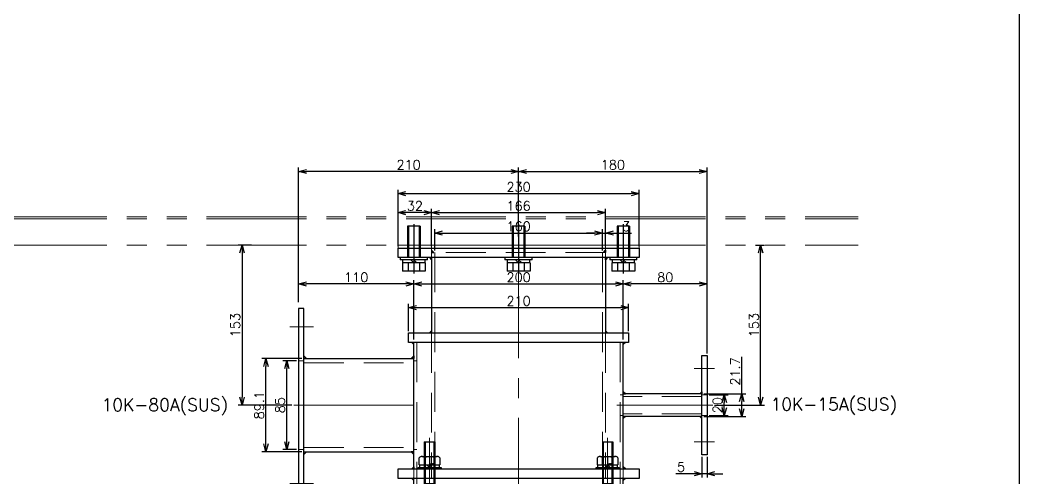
# Model space of a CAD drawing. Header units: millimetres. Extents: x -16130 to 36813, y -8099 to 27484.
# Drawn here: x 20793 to 21747, y 15764 to 16202 of the extents above; entities that cross this region are included whole.
import ezdxf

# ---------------------------------------------------------------- set-up
doc = ezdxf.new("R2010")
doc.units = ezdxf.units.MM
doc.header["$LTSCALE"] = 6
doc.header["$PDMODE"] = 99
doc.header["$PDSIZE"] = 1
for name, pattern in [('CENTER2', [28.575, 19.05, -3.175, 3.175, -3.175]), ('HIDDEN', [9.525, 6.35, -3.175]), ('PHANTOM2', [31.75, 15.875, -3.175, 3.175, -3.175, 3.175, -3.175])]:
    doc.linetypes.add(name, pattern=pattern)
for name, color, linetype, lineweight in [('01_NORMAL', 7, 'Continuous', 25), ('04_HIDDEN', 2, 'HIDDEN', 13), ('05_CENTER', 4, 'CENTER2', 13), ('06_PHANTOM', 2, 'PHANTOM2', 13), ('07_TEXT', 3, 'Continuous', 13), ('08_DIM', 3, 'Continuous', 13)]:
    doc.layers.add(name, color=color, linetype=linetype, lineweight=lineweight)
doc.layers.add('10_DRAFT', color=8, linetype='Continuous', lineweight=0, plot=False)
doc.styles.add('KSS_TXT', font='txt.shx', dxfattribs={"bigfont": 'extfont2.shx'})
doc.styles.add('KSS_TXT_L', font='txt.shx', dxfattribs={"height": 3, "bigfont": 'extfont2.shx'})
doc.dimstyles.new('KSS_DIM', dxfattribs={"dimtxt": 3, "dimasz": 2.5, "dimexe": 1.25, "dimexo": 0.625, "dimtad": 1, "dimdsep": 46, "dimtxsty": 'KSS_TXT', "dimblk": 'OPEN30', "dimcen": 0, "dimazin": 2, "dimtfac": 0.75, "dimtmove": 0, "dimatfit": 3, "dimldrblk": 'OPEN30', "dimfxl": 1, "dimtolj": 1, "dimarcsym": 0})

# ---------------------------------------------------------------- blocks, each defined once
blk = doc.blocks.new('A$C3C2B7007_1_1_1')
at = {"color": 0}
for p, q in [((-83, 531), (-83, 459)), ((83, 531), (83, 459)), ((-100, 330), (-100, 450)), ((100, 330), (100, 450)), ((-205, 434.55), (-100, 434.55)), ((175, 400.85), (100, 400.85)), ((175, 379.15), (100, 379.15)), ((-205, 345.45), (-100, 345.45)), ((-100, 313.2), (-100, 321)), ((100, 313.2), (100, 321)), ((-100, 313.2), (-70, 260)), ((100, 313.2), (70, 260)), ((-70, 230.08), (-70, 260)), ((70, 230.08), (70, 260))]:
    blk.add_line(p, q, dxfattribs=at)
for points in [[(-115, 540), (115, 540), (115, 531), (-115, 531)], [(-205, 482.5), (-210, 482.5), (-210, 297.5), (-205, 297.5)], [(105, 450), (-105, 450), (-105, 459), (105, 459)], [(175, 437.5), (180, 437.5), (180, 342.5), (175, 342.5)], [(115, 320), (-115, 320), (-115, 329), (115, 329)]]:
    blk.add_lwpolyline(points, close=True, dxfattribs=at)
at = {"color": 3}
for points in [[(-83, 536), (-81, 536), (-83, 538), (-83, 538)], [(83, 536), (81, 536), (83, 538), (83, 538)], [(-83, 531), (-85, 531), (-83, 529), (-83, 529)], [(83, 531), (85, 531), (83, 529), (83, 529)], [(-83, 459), (-85, 459), (-83, 461), (-83, 461)], [(83, 459), (85, 459), (83, 461), (83, 461)], [(-100, 450), (-102, 450), (-100, 448), (-100, 448)], [(100, 450), (102, 450), (100, 448), (100, 448)], [(-205, 434.55), (-202.5, 434.55), (-202.5, 434.55), (-205, 437.05)], [(-100, 434.55), (-102.5, 434.55), (-102.5, 434.55), (-100, 437.05)], [(100, 400.85), (102, 400.85), (100, 402.85), (100, 402.85)], [(175, 400.85), (173, 400.85), (175, 402.85), (175, 402.85)], [(100, 379.15), (102, 379.15), (100, 377.15), (100, 377.15)], [(175, 379.15), (173, 379.15), (175, 377.15), (175, 377.15)], [(-205, 345.45), (-202.5, 345.45), (-202.5, 345.45), (-205, 342.95)], [(-100, 345.45), (-102.5, 345.45), (-102.5, 345.45), (-100, 342.95)], [(-100, 329), (-102, 329), (-100, 331), (-100, 331)], [(100, 329), (102, 329), (100, 331), (100, 331)], [(-100, 320), (-102, 320), (-100, 318), (-100, 318)], [(100, 320), (102, 320), (100, 318), (100, 318)]]:
    blk.add_lwpolyline(points, close=True, dxfattribs=at)
at = {"layer": '04_HIDDEN'}
for p, q in [((83, 536), (-83, 536)), ((-80, 536), (-80, 320)), ((80, 536), (80, 320)), ((-83, 459), (-83, 320)), ((83, 459), (83, 320)), ((-97, 450), (-97, 313.99)), ((97, 450), (97, 313.99)), ((-205, 432.5), (-210, 432.5)), ((-205, 430.55), (-100, 430.55)), ((-100, 432.5), (-97, 432.5)), ((97, 400), (100, 400)), ((175, 398.35), (100, 398.35)), ((175, 400), (180, 400)), ((175, 381.65), (100, 381.65)), ((97, 380), (100, 380)), ((175, 380), (180, 380)), ((-205, 347.5), (-210, 347.5)), ((-205, 349.45), (-100, 349.45)), ((-100, 347.5), (-97, 347.5)), ((-100, 320), (-100, 329)), ((100, 320), (100, 329)), ((-83, 320), (83, 320)), ((-97, 313.99), (-67, 260.79)), ((97, 313.99), (67, 260.79)), ((-67, 260.79), (-67, 230.08)), ((67, 260.79), (67, 230.08)), ((-70, 243.5), (-67, 243.5)), ((70, 243.5), (67, 243.5)), ((-70, 231.52), (-67, 231.52)), ((-70, 230.08), (70, 230.08)), ((70, 231.52), (67, 231.52))]:
    blk.add_line(p, q, dxfattribs=at)
for points in [[(-83, 540), (-115, 540), (-115, 531), (-83, 531)], [(83, 540), (115, 540), (115, 531), (83, 531)]]:
    blk.add_lwpolyline(points, close=True, dxfattribs=at)
at = {"layer": '05_CENTER'}
for p, q in [((-100, 523.03), (-100, 547.72)), ((0, 549.2), (0, 140)), ((100, 523.03), (100, 547.72)), ((-195.89, 465), (-218.42, 465)), ((167.67, 425), (186.97, 425)), ((-214.62, 390), (-93.4, 390)), ((93.77, 390), (185.31, 390)), ((167.67, 355), (186.97, 355)), ((-85, 346.64), (-85, 314.32)), ((85, 346.64), (85, 314.32)), ((-195.89, 315), (-218.42, 315))]:
    blk.add_line(p, q, dxfattribs=at)
at = {"layer": '10_DRAFT'}
for p, q in [((-83, 540), (83, 540)), ((6, 140), (-6, 140))]:
    blk.add_line(p, q, dxfattribs=at)
blk = doc.blocks.new('_Open30')
at = {"color": 0, "linetype": 'ByBlock', "lineweight": -2}
for p, q in [((-1, 0.27), (0, 0)), ((0, 0), (-1, -0.27)), ((0, 0), (-1, 0))]:
    blk.add_line(p, q, dxfattribs=at)
blk = doc.blocks.new('*D3731')
at = {"layer": '08_DIM', "color": 0, "lineweight": -2, "transparency": 16777216}
for p, q in [((21058.77, 15933.28), (21058.77, 16061.01)), ((21261.27, 16057.26), (21066.27, 16057.26)), ((21268.77, 15994.99), (21268.77, 16061.01))]:
    blk.add_line(p, q, dxfattribs=at)
at = {"layer": 'Defpoints', "color": 0, "transparency": 16777216}
for p in [(21058.77, 16057.26), (21268.77, 15993.11), (21058.77, 15931.41)]:
    blk.add_point(p, dxfattribs=at)
at = {"layer": '08_DIM', "color": 0, "lineweight": -2, "transparency": 16777216, "xscale": 7.5, "yscale": 7.5, "zscale": 7.5, "rotation": 180}
blk.add_blockref('_Open30', (21058.77, 16057.26), dxfattribs=at)
at = {"layer": '08_DIM', "color": 0, "lineweight": -2, "transparency": 16777216, "xscale": 7.5, "yscale": 7.5, "zscale": 7.5}
blk.add_blockref('_Open30', (21268.77, 16057.26), dxfattribs=at)
at = {"layer": '08_DIM', "color": 0, "transparency": 16777216, "insert": (21163.77, 16063.64), "char_height": 9, "attachment_point": 5, "style": 'KSS_TXT'}
blk.add_mtext('\\A1;210', dxfattribs=at)
blk = doc.blocks.new('*D3732')
at = {"layer": '08_DIM', "color": 0, "lineweight": -2, "transparency": 16777216}
for p, q in [((21268.77, 15994.99), (21268.77, 16061.01)), ((21276.27, 16057.26), (21441.27, 16057.26)), ((21448.77, 15888.28), (21448.77, 16061.01))]:
    blk.add_line(p, q, dxfattribs=at)
at = {"layer": 'Defpoints', "color": 0, "transparency": 16777216}
for p in [(21448.77, 16057.26), (21268.77, 15993.11), (21448.77, 15886.41)]:
    blk.add_point(p, dxfattribs=at)
at = {"layer": '08_DIM', "color": 0, "lineweight": -2, "transparency": 16777216, "xscale": 7.5, "yscale": 7.5, "zscale": 7.5, "rotation": 180}
blk.add_blockref('_Open30', (21268.77, 16057.26), dxfattribs=at)
at = {"layer": '08_DIM', "color": 0, "lineweight": -2, "transparency": 16777216, "xscale": 7.5, "yscale": 7.5, "zscale": 7.5}
blk.add_blockref('_Open30', (21448.77, 16057.26), dxfattribs=at)
at = {"layer": '08_DIM', "color": 0, "transparency": 16777216, "insert": (21358.77, 16063.64), "char_height": 9, "attachment_point": 5, "style": 'KSS_TXT'}
blk.add_mtext('\\A1;180', dxfattribs=at)
blk = doc.blocks.new('*D3733')
at = {"layer": '08_DIM', "color": 0, "lineweight": -2, "transparency": 16777216}
for p, q in [((21341.27, 15998.42), (21333.77, 15998.42)), ((21348.77, 15981.78), (21348.77, 16002.17)), ((21348.77, 15998.42), (21351.77, 15998.42)), ((21351.77, 15985.78), (21351.77, 16002.17)), ((21359.27, 15998.42), (21376.52, 15998.42))]:
    blk.add_line(p, q, dxfattribs=at)
at = {"layer": 'Defpoints', "color": 0, "transparency": 16777216}
for p in [(21351.77, 15998.42), (21348.77, 15979.91), (21351.77, 15983.91)]:
    blk.add_point(p, dxfattribs=at)
at = {"layer": '08_DIM', "color": 0, "lineweight": -2, "transparency": 16777216, "xscale": 7.5, "yscale": 7.5, "zscale": 7.5}
blk.add_blockref('_Open30', (21348.77, 15998.42), dxfattribs=at)
at = {"layer": '08_DIM', "color": 0, "lineweight": -2, "transparency": 16777216, "xscale": 7.5, "yscale": 7.5, "zscale": 7.5, "rotation": 180}
blk.add_blockref('_Open30', (21351.77, 15998.42), dxfattribs=at)
at = {"layer": '08_DIM', "color": 0, "transparency": 16777216, "insert": (21371.64, 16004.8), "char_height": 9, "attachment_point": 5, "style": 'KSS_TXT'}
blk.add_mtext('\\A1;3', dxfattribs=at)
blk = doc.blocks.new('*D3734')
at = {"layer": '08_DIM', "color": 0, "lineweight": -2, "transparency": 16777216}
for p, q in [((21153.77, 15985.78), (21153.77, 16021.67)), ((21178.27, 16017.92), (21161.27, 16017.92)), ((21185.77, 15985.78), (21185.77, 16021.67))]:
    blk.add_line(p, q, dxfattribs=at)
at = {"layer": 'Defpoints', "color": 0, "transparency": 16777216}
for p in [(21153.77, 16017.92), (21153.77, 15983.91), (21185.77, 15983.91)]:
    blk.add_point(p, dxfattribs=at)
at = {"layer": '08_DIM', "color": 0, "lineweight": -2, "transparency": 16777216, "xscale": 7.5, "yscale": 7.5, "zscale": 7.5, "rotation": 180}
blk.add_blockref('_Open30', (21153.77, 16017.92), dxfattribs=at)
at = {"layer": '08_DIM', "color": 0, "lineweight": -2, "transparency": 16777216, "xscale": 7.5, "yscale": 7.5, "zscale": 7.5}
blk.add_blockref('_Open30', (21185.77, 16017.92), dxfattribs=at)
at = {"layer": '08_DIM', "color": 0, "transparency": 16777216, "insert": (21169.77, 16024.29), "char_height": 9, "attachment_point": 5, "style": 'KSS_TXT'}
blk.add_mtext('\\A1;32', dxfattribs=at)
blk = doc.blocks.new('*D3735')
at = {"layer": '08_DIM', "color": 0, "lineweight": -2, "transparency": 16777216}
for p, q in [((21185.77, 15985.78), (21185.77, 16021.67)), ((21193.27, 16017.92), (21344.27, 16017.92)), ((21351.77, 15985.78), (21351.77, 16021.67))]:
    blk.add_line(p, q, dxfattribs=at)
at = {"layer": 'Defpoints', "color": 0, "transparency": 16777216}
for p in [(21351.77, 16017.92), (21185.77, 15983.91), (21351.77, 15983.91)]:
    blk.add_point(p, dxfattribs=at)
at = {"layer": '08_DIM', "color": 0, "lineweight": -2, "transparency": 16777216, "xscale": 7.5, "yscale": 7.5, "zscale": 7.5, "rotation": 180}
blk.add_blockref('_Open30', (21185.77, 16017.92), dxfattribs=at)
at = {"layer": '08_DIM', "color": 0, "lineweight": -2, "transparency": 16777216, "xscale": 7.5, "yscale": 7.5, "zscale": 7.5}
blk.add_blockref('_Open30', (21351.77, 16017.92), dxfattribs=at)
at = {"layer": '08_DIM', "color": 0, "transparency": 16777216, "insert": (21268.77, 16024.29), "char_height": 9, "attachment_point": 5, "style": 'KSS_TXT'}
blk.add_mtext('\\A1;166', dxfattribs=at)
blk = doc.blocks.new('*D3736')
at = {"layer": '08_DIM', "color": 0, "lineweight": -2, "transparency": 16777216}
for p, q in [((21188.77, 15981.78), (21188.77, 16002.17)), ((21196.27, 15998.42), (21341.27, 15998.42)), ((21348.77, 15981.78), (21348.77, 16002.17))]:
    blk.add_line(p, q, dxfattribs=at)
at = {"layer": 'Defpoints', "color": 0, "transparency": 16777216}
for p in [(21348.77, 15998.42), (21188.77, 15979.91), (21348.77, 15979.91)]:
    blk.add_point(p, dxfattribs=at)
at = {"layer": '08_DIM', "color": 0, "lineweight": -2, "transparency": 16777216, "xscale": 7.5, "yscale": 7.5, "zscale": 7.5, "rotation": 180}
blk.add_blockref('_Open30', (21188.77, 15998.42), dxfattribs=at)
at = {"layer": '08_DIM', "color": 0, "lineweight": -2, "transparency": 16777216, "xscale": 7.5, "yscale": 7.5, "zscale": 7.5}
blk.add_blockref('_Open30', (21348.77, 15998.42), dxfattribs=at)
at = {"layer": '08_DIM', "color": 0, "transparency": 16777216, "insert": (21268.77, 16004.8), "char_height": 9, "attachment_point": 5, "style": 'KSS_TXT'}
blk.add_mtext('\\A1;160', dxfattribs=at)
blk = doc.blocks.new('*D3738')
at = {"layer": '08_DIM', "color": 0, "lineweight": -2, "transparency": 16777216}
for p, q in [((21163.77, 15904.78), (21163.77, 15930.86)), ((21373.77, 15904.78), (21373.77, 15930.86)), ((21171.27, 15927.11), (21366.27, 15927.11))]:
    blk.add_line(p, q, dxfattribs=at)
at = {"layer": 'Defpoints', "color": 0, "transparency": 16777216}
for p in [(21373.77, 15927.11), (21163.77, 15902.91), (21373.77, 15902.91)]:
    blk.add_point(p, dxfattribs=at)
at = {"layer": '08_DIM', "color": 0, "lineweight": -2, "transparency": 16777216, "xscale": 7.5, "yscale": 7.5, "zscale": 7.5, "rotation": 180}
blk.add_blockref('_Open30', (21163.77, 15927.11), dxfattribs=at)
at = {"layer": '08_DIM', "color": 0, "lineweight": -2, "transparency": 16777216, "xscale": 7.5, "yscale": 7.5, "zscale": 7.5}
blk.add_blockref('_Open30', (21373.77, 15927.11), dxfattribs=at)
at = {"layer": '08_DIM', "color": 0, "transparency": 16777216, "insert": (21268.77, 15933.49), "char_height": 9, "attachment_point": 5, "style": 'KSS_TXT'}
blk.add_mtext('\\A1;210', dxfattribs=at)
blk = doc.blocks.new('*D3739')
at = {"layer": '08_DIM', "color": 0, "lineweight": -2, "transparency": 16777216}
for p, q in [((21168.77, 15948.41), (21168.77, 15953.5)), ((21176.27, 15949.75), (21361.27, 15949.75)), ((21368.77, 15896.78), (21368.77, 15953.5))]:
    blk.add_line(p, q, dxfattribs=at)
at = {"layer": 'Defpoints', "color": 0, "transparency": 16777216}
for p in [(21368.77, 15949.75), (21168.77, 15946.54), (21368.77, 15894.91)]:
    blk.add_point(p, dxfattribs=at)
at = {"layer": '08_DIM', "color": 0, "lineweight": -2, "transparency": 16777216, "xscale": 7.5, "yscale": 7.5, "zscale": 7.5, "rotation": 180}
blk.add_blockref('_Open30', (21168.77, 15949.75), dxfattribs=at)
at = {"layer": '08_DIM', "color": 0, "lineweight": -2, "transparency": 16777216, "xscale": 7.5, "yscale": 7.5, "zscale": 7.5}
blk.add_blockref('_Open30', (21368.77, 15949.75), dxfattribs=at)
at = {"layer": '08_DIM', "color": 0, "transparency": 16777216, "insert": (21268.77, 15956.13), "char_height": 9, "attachment_point": 5, "style": 'KSS_TXT'}
blk.add_mtext('\\A1;200', dxfattribs=at)
blk = doc.blocks.new('*D3742')
at = {"layer": '08_DIM', "color": 0, "lineweight": -2, "transparency": 16777216}
for p, q in [((21013.78, 15986.91), (21000.95, 15986.91)), ((21004.7, 15979.41), (21004.7, 15841.41)), ((21052.27, 15833.91), (21000.95, 15833.91))]:
    blk.add_line(p, q, dxfattribs=at)
at = {"layer": 'Defpoints', "color": 0, "transparency": 16777216}
for p in [(21015.66, 15986.91), (21004.7, 15833.91), (21054.14, 15833.91)]:
    blk.add_point(p, dxfattribs=at)
at = {"layer": '08_DIM', "color": 0, "lineweight": -2, "transparency": 16777216, "xscale": 7.5, "yscale": 7.5, "zscale": 7.5}
for p, rotation in [((21004.7, 15986.91), 90), ((21004.7, 15833.91), 270)]:
    blk.add_blockref('_Open30', p, dxfattribs=dict(at, rotation=rotation))
at = {"layer": '08_DIM', "color": 0, "transparency": 16777216, "insert": (20998.32, 15910.41), "char_height": 9, "attachment_point": 5, "rotation": 90, "style": 'KSS_TXT'}
blk.add_mtext('\\A1;153', dxfattribs=at)
blk = doc.blocks.new('*D3743')
at = {"layer": '08_DIM', "color": 0, "lineweight": -2, "transparency": 16777216}
for p, q in [((21494.84, 15986.91), (21503.65, 15986.91)), ((21499.9, 15841.41), (21499.9, 15979.41)), ((21455.95, 15833.91), (21503.65, 15833.91))]:
    blk.add_line(p, q, dxfattribs=at)
at = {"layer": 'Defpoints', "color": 0, "transparency": 16777216}
for p in [(21492.96, 15986.91), (21499.9, 15986.91), (21454.08, 15833.91)]:
    blk.add_point(p, dxfattribs=at)
at = {"layer": '08_DIM', "color": 0, "lineweight": -2, "transparency": 16777216, "xscale": 7.5, "yscale": 7.5, "zscale": 7.5}
for p, rotation in [((21499.9, 15986.91), 90), ((21499.9, 15833.91), 270)]:
    blk.add_blockref('_Open30', p, dxfattribs=dict(at, rotation=rotation))
at = {"layer": '08_DIM', "color": 0, "transparency": 16777216, "insert": (21493.52, 15910.41), "char_height": 9, "attachment_point": 5, "rotation": 90, "style": 'KSS_TXT'}
blk.add_mtext('\\A1;153', dxfattribs=at)
blk = doc.blocks.new('*D3744')
at = {"layer": '08_DIM', "color": 0, "lineweight": -2, "transparency": 16777216}
for p, q in [((21153.77, 15985.78), (21153.77, 16039.84)), ((21161.27, 16036.09), (21376.27, 16036.09)), ((21383.77, 15985.78), (21383.77, 16039.84))]:
    blk.add_line(p, q, dxfattribs=at)
at = {"layer": 'Defpoints', "color": 0, "transparency": 16777216}
for p in [(21383.77, 16036.09), (21153.77, 15983.91), (21383.77, 15983.91)]:
    blk.add_point(p, dxfattribs=at)
at = {"layer": '08_DIM', "color": 0, "lineweight": -2, "transparency": 16777216, "xscale": 7.5, "yscale": 7.5, "zscale": 7.5, "rotation": 180}
blk.add_blockref('_Open30', (21153.77, 16036.09), dxfattribs=at)
at = {"layer": '08_DIM', "color": 0, "lineweight": -2, "transparency": 16777216, "xscale": 7.5, "yscale": 7.5, "zscale": 7.5}
blk.add_blockref('_Open30', (21383.77, 16036.09), dxfattribs=at)
at = {"layer": '08_DIM', "color": 0, "transparency": 16777216, "insert": (21268.77, 16042.46), "char_height": 9, "attachment_point": 5, "style": 'KSS_TXT'}
blk.add_mtext('\\A1;230', dxfattribs=at)
blk = doc.blocks.new('*D3754')
at = {"layer": '08_DIM', "color": 0, "lineweight": -2, "transparency": 16777216}
for p, q in [((21056.89, 15876.41), (21043.71, 15876.41)), ((21047.46, 15798.91), (21047.46, 15868.91)), ((21056.89, 15791.41), (21043.71, 15791.41))]:
    blk.add_line(p, q, dxfattribs=at)
at = {"layer": 'Defpoints', "color": 0, "transparency": 16777216}
for p in [(21047.46, 15876.41), (21058.77, 15876.41), (21058.77, 15791.41)]:
    blk.add_point(p, dxfattribs=at)
at = {"layer": '08_DIM', "color": 0, "lineweight": -2, "transparency": 16777216, "xscale": 7.5, "yscale": 7.5, "zscale": 7.5}
for p, rotation in [((21047.46, 15876.41), 90), ((21047.46, 15791.41), 270)]:
    blk.add_blockref('_Open30', p, dxfattribs=dict(at, rotation=rotation))
at = {"layer": '08_DIM', "color": 0, "transparency": 16777216, "insert": (21041.08, 15833.91), "char_height": 9, "attachment_point": 5, "rotation": 90, "style": 'KSS_TXT'}
blk.add_mtext('\\A1;85', dxfattribs=at)
blk = doc.blocks.new('*D3755')
at = {"layer": '08_DIM', "color": 0, "lineweight": -2, "transparency": 16777216}
for p, q in [((21450.64, 15843.91), (21468.86, 15843.91)), ((21465.11, 15831.41), (21465.11, 15836.41)), ((21450.64, 15823.91), (21468.86, 15823.91))]:
    blk.add_line(p, q, dxfattribs=at)
at = {"layer": 'Defpoints', "color": 0, "transparency": 16777216}
for p in [(21448.77, 15843.91), (21465.11, 15843.91), (21448.77, 15823.91)]:
    blk.add_point(p, dxfattribs=at)
at = {"layer": '08_DIM', "color": 0, "lineweight": -2, "transparency": 16777216, "xscale": 7.5, "yscale": 7.5, "zscale": 7.5}
for p, rotation in [((21465.11, 15843.91), 90), ((21465.11, 15823.91), 270)]:
    blk.add_blockref('_Open30', p, dxfattribs=dict(at, rotation=rotation))
at = {"layer": '08_DIM', "color": 0, "transparency": 16777216, "insert": (21458.73, 15833.91), "char_height": 9, "attachment_point": 5, "rotation": 90, "style": 'KSS_TXT'}
blk.add_mtext('\\A1;20', dxfattribs=at)
blk = doc.blocks.new('*D3767')
at = {"layer": '08_DIM', "color": 0, "lineweight": -2, "transparency": 16777216}
for p, q in [((21058.77, 15932.23), (21058.77, 15953.5)), ((21161.27, 15949.75), (21066.27, 15949.75)), ((21168.77, 15896.78), (21168.77, 15953.5))]:
    blk.add_line(p, q, dxfattribs=at)
at = {"layer": 'Defpoints', "color": 0, "transparency": 16777216}
for p in [(21058.77, 15949.75), (21058.77, 15930.36), (21168.77, 15894.91)]:
    blk.add_point(p, dxfattribs=at)
at = {"layer": '08_DIM', "color": 0, "lineweight": -2, "transparency": 16777216, "xscale": 7.5, "yscale": 7.5, "zscale": 7.5, "rotation": 180}
blk.add_blockref('_Open30', (21058.77, 15949.75), dxfattribs=at)
at = {"layer": '08_DIM', "color": 0, "lineweight": -2, "transparency": 16777216, "xscale": 7.5, "yscale": 7.5, "zscale": 7.5}
blk.add_blockref('_Open30', (21168.77, 15949.75), dxfattribs=at)
at = {"layer": '08_DIM', "color": 0, "transparency": 16777216, "insert": (21113.77, 15956.13), "char_height": 9, "attachment_point": 5, "style": 'KSS_TXT'}
blk.add_mtext('\\A1;110', dxfattribs=at)
blk = doc.blocks.new('*D3769')
at = {"layer": '08_DIM', "color": 0, "lineweight": -2, "transparency": 16777216}
for p, q in [((21443.77, 15784.53), (21443.77, 15764.63)), ((21448.77, 15784.53), (21448.77, 15764.63)), ((21436.27, 15768.38), (21419.02, 15768.38)), ((21448.77, 15768.38), (21443.77, 15768.38)), ((21456.27, 15768.38), (21463.77, 15768.38))]:
    blk.add_line(p, q, dxfattribs=at)
at = {"layer": 'Defpoints', "color": 0, "transparency": 16777216}
for p in [(21443.77, 15786.41), (21448.77, 15786.41), (21443.77, 15768.38)]:
    blk.add_point(p, dxfattribs=at)
at = {"layer": '08_DIM', "color": 0, "lineweight": -2, "transparency": 16777216, "xscale": 7.5, "yscale": 7.5, "zscale": 7.5}
blk.add_blockref('_Open30', (21443.77, 15768.38), dxfattribs=at)
at = {"layer": '08_DIM', "color": 0, "lineweight": -2, "transparency": 16777216, "xscale": 7.5, "yscale": 7.5, "zscale": 7.5, "rotation": 180}
blk.add_blockref('_Open30', (21448.77, 15768.38), dxfattribs=at)
at = {"layer": '08_DIM', "color": 0, "transparency": 16777216, "insert": (21423.89, 15774.76), "char_height": 9, "attachment_point": 5, "style": 'KSS_TXT'}
blk.add_mtext('\\A1;5', dxfattribs=at)
blk = doc.blocks.new('*D3770')
at = {"layer": '08_DIM', "color": 0, "lineweight": -2, "transparency": 16777216}
for p, q in [((21368.77, 15896.78), (21368.77, 15953.5)), ((21441.27, 15949.75), (21376.27, 15949.75)), ((21448.77, 15883.28), (21448.77, 15953.5))]:
    blk.add_line(p, q, dxfattribs=at)
at = {"layer": 'Defpoints', "color": 0, "transparency": 16777216}
for p in [(21368.77, 15949.75), (21368.77, 15894.91), (21448.77, 15881.41)]:
    blk.add_point(p, dxfattribs=at)
at = {"layer": '08_DIM', "color": 0, "lineweight": -2, "transparency": 16777216, "xscale": 7.5, "yscale": 7.5, "zscale": 7.5, "rotation": 180}
blk.add_blockref('_Open30', (21368.77, 15949.75), dxfattribs=at)
at = {"layer": '08_DIM', "color": 0, "lineweight": -2, "transparency": 16777216, "xscale": 7.5, "yscale": 7.5, "zscale": 7.5}
blk.add_blockref('_Open30', (21448.77, 15949.75), dxfattribs=at)
at = {"layer": '08_DIM', "color": 0, "transparency": 16777216, "insert": (21408.77, 15956.13), "char_height": 9, "attachment_point": 5, "style": 'KSS_TXT'}
blk.add_mtext('\\A1;80', dxfattribs=at)
blk = doc.blocks.new('*D3876')
at = {"layer": '08_DIM', "color": 0, "lineweight": -2, "transparency": 16777216}
for p, q in [((21481.87, 15844.76), (21481.87, 15880.01)), ((21445.64, 15844.76), (21485.62, 15844.76)), ((21481.87, 15830.56), (21481.87, 15837.26)), ((21445.64, 15823.06), (21485.62, 15823.06))]:
    blk.add_line(p, q, dxfattribs=at)
at = {"layer": 'Defpoints', "color": 0, "transparency": 16777216}
for p in [(21443.77, 15844.76), (21481.87, 15844.76), (21443.77, 15823.06)]:
    blk.add_point(p, dxfattribs=at)
at = {"layer": '08_DIM', "color": 0, "lineweight": -2, "transparency": 16777216, "xscale": 7.5, "yscale": 7.5, "zscale": 7.5}
for p, rotation in [((21481.87, 15844.76), 90), ((21481.87, 15823.06), 270)]:
    blk.add_blockref('_Open30', p, dxfattribs=dict(at, rotation=rotation))
at = {"layer": '08_DIM', "color": 0, "transparency": 16777216, "insert": (21475.49, 15866.13), "char_height": 9, "attachment_point": 5, "rotation": 90, "style": 'KSS_TXT'}
blk.add_mtext('\\A1;21.7', dxfattribs=at)
blk = doc.blocks.new('*D3877')
at = {"layer": '08_DIM', "color": 0, "lineweight": -2, "transparency": 16777216}
for p, q in [((21061.89, 15878.46), (21023.77, 15878.46)), ((21027.52, 15796.86), (21027.52, 15870.96)), ((21061.89, 15789.36), (21023.77, 15789.36))]:
    blk.add_line(p, q, dxfattribs=at)
at = {"layer": 'Defpoints', "color": 0, "transparency": 16777216}
for p in [(21027.52, 15878.46), (21063.77, 15878.46), (21063.77, 15789.36)]:
    blk.add_point(p, dxfattribs=at)
at = {"layer": '08_DIM', "color": 0, "lineweight": -2, "transparency": 16777216, "xscale": 7.5, "yscale": 7.5, "zscale": 7.5}
for p, rotation in [((21027.52, 15878.46), 90), ((21027.52, 15789.36), 270)]:
    blk.add_blockref('_Open30', p, dxfattribs=dict(at, rotation=rotation))
at = {"layer": '08_DIM', "color": 0, "transparency": 16777216, "insert": (21021.14, 15833.91), "char_height": 9, "attachment_point": 5, "rotation": 90, "style": 'KSS_TXT'}
blk.add_mtext('\\A1;89.1', dxfattribs=at)
blk = doc.blocks.new('M10Nza_1_1_1_1_1')
at = {"color": 0}
for p, q in [((-9.8, 4), (-9.8, 10.69)), ((-7.35, 12), (7.35, 12)), ((-4.9, 4), (-4.9, 10.69)), ((4.9, 10.69), (4.9, 4)), ((9.8, 10.69), (9.8, 4)), ((-9.8, 4), (9.8, 4)), ((-9.2, 1.5), (-9.2, 4)), ((0, 1.5), (-2.5, 4)), ((0, 4), (2.5, 1.5)), ((9.2, 4), (9.2, 1.5))]:
    blk.add_line(p, q, dxfattribs=at)
at = {"color": 0, "linetype": 'CENTER2'}
blk.add_line((0, 12), (0, 0), dxfattribs=at)
at = {"color": 0}
blk.add_lwpolyline([(-11, 1.5), (11, 1.5), (11, 0), (-11, 0)], close=True, dxfattribs=at)
for centre, radius, start, end in [((-7.35, 9.06), 2.94, 33.626, 146.374), ((0, 2.2), 9.8, 60, 120), ((7.35, 9.06), 2.94, 33.626, 146.374)]:
    blk.add_arc(centre, radius, start, end, dxfattribs=at)
at = {"layer": '10_DRAFT', "style": 'KSS_TXT'}
blk.add_text('M10', height=1.25, dxfattribs=at).set_placement((0.26, 4.12))
blk = doc.blocks.new('A$C68084CB7_1_1_1')
at = {"color": 0}
for p, q in [((-5, 215), (-5, 50.99)), ((5, 215), (-5, 215)), ((-4.19, 215), (-4.19, 175)), ((4.19, 215), (4.19, 175)), ((5, 215), (5, 70.71)), ((5, 175), (-5, 175))]:
    blk.add_line(p, q, dxfattribs=at)
at = {"layer": '04_HIDDEN'}
for p, q in [((5, 70.71), (5, 5)), ((-5, 50.99), (-5, 5)), ((5, 5), (-5, 5))]:
    blk.add_line(p, q, dxfattribs=at)
at = {"layer": '05_CENTER'}
for p, q in [((0, 218.8), (0, -8.49)), ((0, 196.64), (0, 173.31))]:
    blk.add_line(p, q, dxfattribs=at)
blk = doc.blocks.new('A$C680612B7_1_1_1')
at = {"color": 0}
for p, q in [((-120, 5), (120, 5)), ((-120, 5), (-120, -5)), ((-120, 4.19), (-95, 4.19)), ((-95, 5), (-95, -5)), ((95, 5), (95, -5)), ((120, 4.19), (95, 4.19)), ((120, 5), (120, -5)), ((-120, -4.19), (-95, -4.19)), ((-120, -5), (120, -5)), ((120, -4.19), (95, -4.19))]:
    blk.add_line(p, q, dxfattribs=at)
at = {"layer": '05_CENTER'}
blk.add_line((-122.85, 0), (122.85, 0), dxfattribs=at)
blk = doc.blocks.new('A$C680831B6_1_1_1')
blk.add_blockref('A$C680612B7_1_1_1', (0, 0))
at = {"layer": '01_NORMAL'}
for p, rotation in [((-102, 0), 89.99999999999999), ((102, 0), 270)]:
    blk.add_blockref('M10Nza_1_1_1_1_1', p, dxfattribs=dict(at, rotation=rotation))
blk = doc.blocks.new('A$C684CFBF1')
at = {"color": 3}
for points in [[(-90, 5), (-91.5, 5), (-90, 6.5), (-90, 6.5)], [(-80, 5), (-78.5, 5), (-80, 6.5), (-80, 6.5)], [(80, 5), (78.5, 5), (80, 6.5), (80, 6.5)], [(90, 5), (91.5, 5), (90, 6.5), (90, 6.5)]]:
    blk.add_lwpolyline(points, close=True, dxfattribs=at)
at = {"layer": '10_DRAFT'}
blk.add_line((0, -3.36), (0, 3.36), dxfattribs=at)
at = {"xscale": -1}
for p in [(-85, 0), (85, 0)]:
    blk.add_blockref('A$C68084CB7_1_1_1', p, dxfattribs=at)
for name, p in [('M10Nza_1_1_1_1_1', (-85, 189)), ('M10Nza_1_1_1_1_1', (85, 189)), ('A$C680831B6_1_1_1', (0, 98.28)), ('A$C680612B7_1_1_1', (0, 0)), ('A$C680831B6_1_1_1', (0, -103.92))]:
    blk.add_blockref(name, p)
for p, rotation in [((-102, 0), 89.99999999999999), ((102, 0), 270)]:
    blk.add_blockref('M10Nza_1_1_1_1_1', p, dxfattribs=dict(rotation=rotation))
blk = doc.blocks.new('A$C684D1FF8')
at = {"color": 3}
blk.add_lwpolyline([(0, 215), (0, -15), (3, -15), (3, 215)], close=True, dxfattribs=at)
at = {"layer": '05_CENTER'}
for p, q in [((-4.55, 200), (7.43, 200)), ((-4.55, 100), (7.43, 100)), ((-4.55, 0), (7.43, 0))]:
    blk.add_line(p, q, dxfattribs=at)
at = {"layer": '08_DIM'}
for p, q in [((3, 183), (0, 183)), ((3, 17), (0, 17))]:
    blk.add_line(p, q, dxfattribs=at)
blk = doc.blocks.new('A$C1819430B_1_1_1')
at = {"color": 0}
for p, q in [((-10.97, 13), (10.97, 13)), ((-10.97, 5), (-10.97, 13)), ((-5.48, 5), (-5.48, 13)), ((5.48, 5), (5.48, 13)), ((10.97, 5), (10.97, 13)), ((-13, 2), (13, 2)), ((-13, 2), (-13, 0)), ((-13, 0), (13, 0)), ((-10.97, 5), (10.97, 5)), ((-10.75, 5), (-10.75, 2)), ((0, 2), (-3, 5)), ((0, 5), (3, 2)), ((10.75, 2), (10.75, 5)), ((13, 0), (13, 2))]:
    blk.add_line(p, q, dxfattribs=at)
at = {"color": 0, "linetype": 'CENTER2'}
blk.add_line((0, -32.11), (0, 15.28), dxfattribs=at)
at = {"color": 0, "linetype": 'HIDDEN'}
for p, q in [((-6, -30), (-6, 0)), ((-5.05, -30), (-5.05, 0)), ((5.05, -30), (5.05, 0)), ((6, -30), (6, 0)), ((-6, -30), (6, -30))]:
    blk.add_line(p, q, dxfattribs=at)
at = {"layer": '10_DRAFT', "style": 'KSS_TXT_L'}
blk.add_text('BT-M12x35L,SW,PW', height=0.3, dxfattribs=at).set_placement((6.07, 12.66))

msp = doc.modelspace()

# ---------------------------------------------------------------- linework, layer by layer
at = {"color": 2}
msp.add_lwpolyline([(18945.20024, 16772.40427), (21746.57499, 16772.40427), (21746.57499, 15113.36415), (18945.20024, 15113.36415)], close=True, dxfattribs=at)
at = {"layer": '06_PHANTOM'}
for p, q in [((19065.95282, 16013.90756), (21592.93527, 16013.90756)), ((19065.95282, 16011.90756), (21592.93527, 16011.90756)), ((19065.95282, 15986.90756), (21592.93527, 15986.90756))]:
    msp.add_line(p, q, dxfattribs=at)

# ---------------------------------------------------------------- block references
at = {"rotation": 180}
for p in [(21168.76923, 15974.90706), (21268.76923, 15974.90706), (21368.76923, 15974.90706)]:
    msp.add_blockref('A$C1819430B_1_1_1', p, dxfattribs=at)
for name, p in [('A$C3C2B7007_1_1_1', (21268.76923, 15443.90706)), ('A$C684CFBF1', (21268.76923, 15583.90756))]:
    msp.add_blockref(name, p)
at = {"layer": '08_DIM', "rotation": 90}
msp.add_blockref('A$C684D1FF8', (21368.76925, 15983.90706), dxfattribs=at)

# ---------------------------------------------------------------- texts
at = {"layer": '07_TEXT', "style": 'KSS_TXT'}
for s, p in [('10K-80A(SUS)', (20870.5673, 15828.29335)), ('10K-15A(SUS)', (21509.24848, 15828.76023))]:
    msp.add_text(s, height=12, dxfattribs=at).set_placement(p)

# ---------------------------------------------------------------- dimensions: what is measured, and where the dimension line sits
at = {"layer": '08_DIM'}
for base, p1, p2, picture, middle in [((21058.76923, 16057.2649), (21268.76923, 15993.11081), (21058.76923, 15931.40756), '*D3731', (21163.76923, 16063.6399)), ((21383.76923, 16036.08887), (21153.76923, 15983.90706), (21383.76923, 15983.90706), '*D3744', (21268.76923, 16042.46387)), ((21153.76923, 16017.91763), (21185.76923, 15983.90756), (21153.76923, 15983.90706), '*D3734', (21169.76923, 16024.29263)), ((21351.76923, 16017.91763), (21185.76923, 15983.90756), (21351.76923, 15983.90756), '*D3735', (21268.76923, 16024.29263)), ((21351.76923, 15998.42096), (21348.76923, 15979.90756), (21351.76923, 15983.90756), '*D3733', (21371.64423, 16004.79596)), ((21058.76923, 15949.75019), (21168.76923, 15894.90756), (21058.76923, 15930.35576), '*D3767', (21113.76923, 15956.12519)), ((21368.76923, 15949.75019), (21168.76915, 15946.53788), (21368.76923, 15894.90756), '*D3739', (21268.76919, 15956.12519)), ((21368.76923, 15949.75019), (21448.76923, 15881.40756), (21368.76923, 15894.90756), '*D3770', (21408.76923, 15956.12519)), ((21373.76915, 15927.11059), (21163.76915, 15902.90756), (21373.76915, 15902.90756), '*D3738', (21268.76915, 15933.48559)), ((21443.76923, 15768.37643), (21448.76923, 15786.40756), (21443.76923, 15786.40756), '*D3769', (21423.89423, 15774.75768))]:
    dim = msp.add_linear_dim(base=base, p1=p1, p2=p2, dimstyle='KSS_DIM', override={"dimscale": 3}, dxfattribs=at)
    dim.commit()
    dim.dimension.update_dxf_attribs({"geometry": picture, "text_midpoint": middle})
for base, p1, p2, angle, picture, middle in [((21448.76923, 16057.2649), (21268.76923, 15993.11081), (21448.76923, 15886.40756), 180, '*D3732', (21358.76923, 16063.6399)), ((21348.76923, 15998.42096), (21188.76923, 15979.90756), (21348.76923, 15979.90756), 180, '*D3736', (21268.76923, 16004.79596)), ((21004.69891, 15833.90756), (21015.65898, 15986.90756), (21054.14438, 15833.90756), 90, '*D3742', (20998.31766, 15910.40756)), ((21499.90156, 15986.90756), (21454.07822, 15833.90756), (21492.96482, 15986.90756), 90, '*D3743', (21493.52031, 15910.40756)), ((21027.51742, 15878.45756), (21063.76923, 15789.35756), (21063.76923, 15878.45756), 90, '*D3877', (21021.14242, 15833.90756)), ((21047.4573, 15876.40756), (21058.76923, 15791.40756), (21058.76923, 15876.40756), 90, '*D3754', (21041.07605, 15833.90756)), ((21481.86586, 15844.75756), (21443.76923, 15823.05756), (21443.76923, 15844.75756), 90, '*D3876', (21475.49086, 15866.13256)), ((21465.10641, 15843.90756), (21448.76923, 15823.90756), (21448.76923, 15843.90756), 90, '*D3755', (21458.73141, 15833.90756))]:
    dim = msp.add_linear_dim(base=base, p1=p1, p2=p2, angle=angle, dimstyle='KSS_DIM', override={"dimscale": 3}, dxfattribs=at)
    dim.commit()
    dim.dimension.update_dxf_attribs({"geometry": picture, "text_midpoint": middle})

doc.saveas('drawing.dxf')
